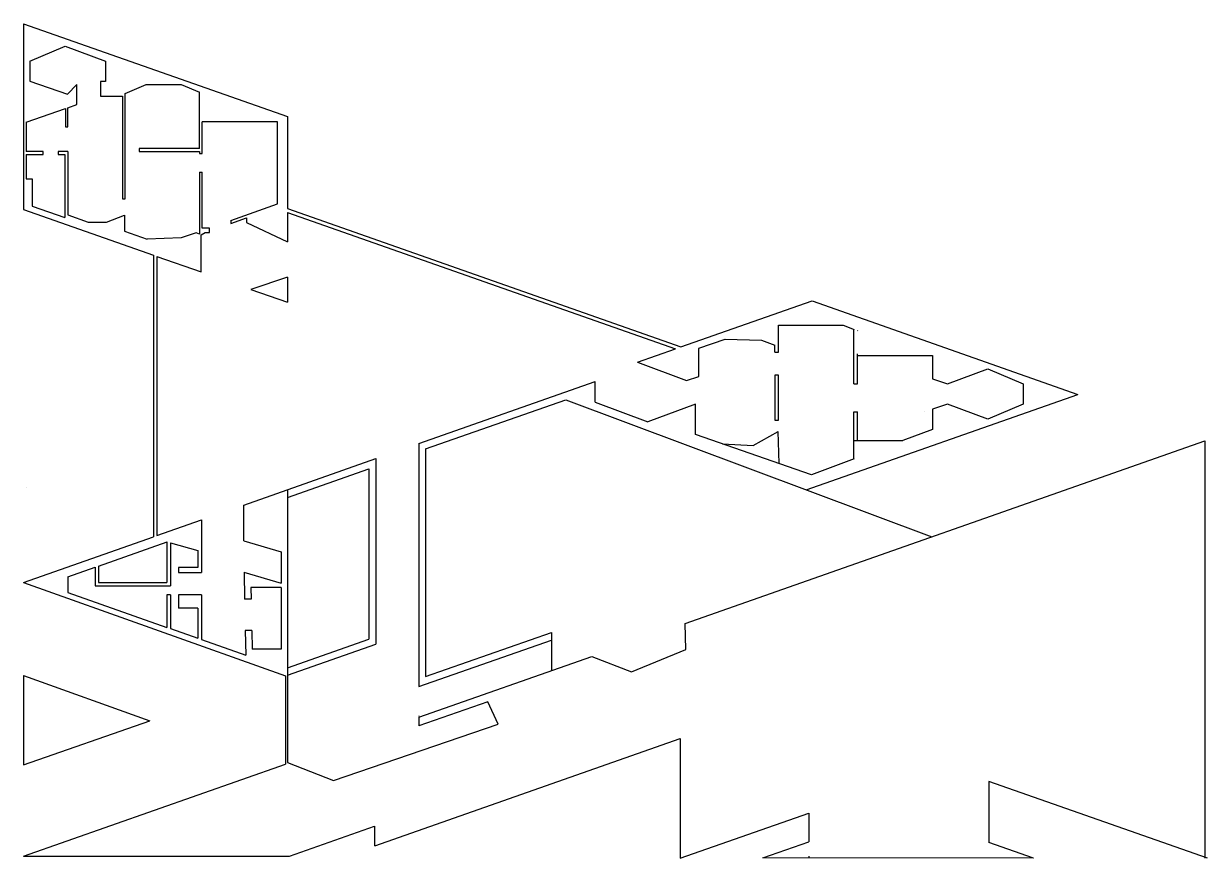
# Model space of a CAD drawing. Header units: centimetres. Extents: x 2933 to 5307, y 1581 to 3517.
# Drawn here: x 5000.6 to 5306.6, y 2351.2 to 2567 of the extents above; entities that cross this region are included whole.
import ezdxf

# ---------------------------------------------------------------- set-up
doc = ezdxf.new("R2010")
doc.units = ezdxf.units.CM
doc.layers.add('Make2D$Visible$Curves', color=7, linetype='Continuous', true_color=0x000000)

msp = doc.modelspace()

# ---------------------------------------------------------------- linework, layer by layer
at = {"layer": 'Make2D$Visible$Curves', "color": 24, "lineweight": -3, "true_color": 0xa52525}
for p, q in [((5000.59, 2566.99), (5068.77, 2543.02)), ((5000.59, 2566.99), (5000.59, 2518.92)), ((5002.17, 2557.26), (5011.3, 2561.17)), ((5011.3, 2561.17), (5021.73, 2557.26)), ((5002.17, 2557.26), (5002.17, 2552.11)), ((5021.73, 2557.26), (5021.73, 2552.05)), ((5002.17, 2552.11), (5011.94, 2548.77)), ((5021.73, 2552.05), (5020.42, 2552.05)), ((5020.42, 2552.05), (5020.42, 2548.23)), ((5011.94, 2548.77), (5014.3, 2551.23)), ((5014.3, 2546.07), (5014.3, 2551.23)), ((5026.81, 2548.94), (5032.25, 2551.26)), ((5026.81, 2521.7), (5026.81, 2548.94)), ((5032.25, 2551.26), (5041.28, 2551.26)), ((5041.28, 2551.26), (5046.03, 2549.29)), ((5046.03, 2534.71), (5046.03, 2549.29)), ((5011.97, 2545.25), (5014.3, 2546.07)), ((5020.42, 2548.23), (5026.1, 2548.23)), ((5026.1, 2548.23), (5026.1, 2521.7)), ((5001.25, 2541.48), (5011.38, 2545.05)), ((5011.38, 2545.05), (5011.38, 2540.34)), ((5011.97, 2540.34), (5011.97, 2545.25)), ((5068.77, 2543.02), (5068.77, 2519.16)), ((5001.25, 2541.48), (5001.25, 2533.9)), ((5011.38, 2540.34), (5011.97, 2540.34)), ((5066.2, 2541.64), (5046.73, 2541.64)), ((5046.73, 2533.38), (5046.73, 2541.64)), ((5066.2, 2520.44), (5066.2, 2541.64)), ((5005.66, 2533.9), (5001.25, 2533.9)), ((5005.66, 2533.18), (5005.66, 2533.9)), ((5011.97, 2533.9), (5009.55, 2533.9)), ((5009.55, 2533.9), (5009.55, 2533.18)), ((5011.97, 2533.9), (5011.97, 2517.53)), ((5046.03, 2534.71), (5030.48, 2534.71)), ((5030.48, 2534.71), (5030.48, 2533.92)), ((5030.48, 2533.92), (5046.03, 2533.92)), ((5046.03, 2533.92), (5046.03, 2533.38)), ((5001.25, 2533.18), (5001.25, 2526.83)), ((5001.25, 2533.18), (5005.66, 2533.18)), ((5009.55, 2533.18), (5011.26, 2533.18)), ((5011.26, 2533.18), (5011.26, 2516.85)), ((5046.03, 2533.38), (5046.73, 2533.38)), ((5046.03, 2528.59), (5046.73, 2528.59)), ((5046.03, 2528.59), (5046.03, 2512.57)), ((5046.73, 2514.1), (5046.73, 2528.59)), ((5001.25, 2526.83), (5002.76, 2526.83)), ((5002.76, 2526.83), (5002.76, 2519.81)), ((5026.1, 2521.7), (5026.81, 2521.7)), ((5000.59, 2518.92), (5034.19, 2507.11)), ((5002.76, 2519.81), (5011.26, 2516.85)), ((5054.17, 2516.07), (5066.2, 2520.44)), ((5068.77, 2519.16), (5170.49, 2483.39)), ((5068.77, 2518.17), (5068.77, 2510.56)), ((5068.77, 2518.17), (5169.08, 2482.89)), ((5011.97, 2517.53), (5017.27, 2515.66)), ((5017.27, 2515.66), (5022.02, 2515.66)), ((5022.02, 2515.66), (5026.68, 2517.49)), ((5026.68, 2517.49), (5026.68, 2513.3)), ((5054.17, 2515.33), (5058.23, 2516.8)), ((5054.17, 2516.07), (5054.17, 2515.33)), ((5058.23, 2516.8), (5058.23, 2515.54)), ((5058.23, 2515.54), (5068.77, 2510.56)), ((5026.68, 2513.3), (5032.5, 2511.27)), ((5045.19, 2512.94), (5041.28, 2511.63)), ((5046.03, 2512.57), (5045.19, 2512.94)), ((5046.45, 2512.39), (5047.55, 2512.99)), ((5046.45, 2502.8), (5046.45, 2512.39)), ((5048.67, 2514.1), (5046.73, 2514.1)), ((5047.55, 2512.99), (5048.67, 2512.99)), ((5048.67, 2512.99), (5048.67, 2514.1)), ((5041.28, 2511.63), (5032.5, 2511.27)), ((5034.19, 2507.11), (5034.19, 2434.33)), ((5034.98, 2506.83), (5034.98, 2434.61)), ((5034.98, 2506.83), (5046.45, 2502.8)), ((5068.77, 2501.43), (5059.31, 2498.27)), ((5068.77, 2501.43), (5068.77, 2494.95)), ((5059.31, 2498.27), (5068.77, 2494.95)), ((5170.49, 2483.39), (5204.42, 2495.32)), ((5204.42, 2495.32), (5273.13, 2471.15)), ((5195.73, 2482.09), (5195.73, 2489.01)), ((5195.73, 2489.01), (5212.41, 2489.01)), ((5212.41, 2489.01), (5215.26, 2487.95)), ((5215.2, 2473.86), (5215.2, 2487.97)), ((5216.14, 2487.62), (5216.2, 2487.6)), ((5175.14, 2483.05), (5181.91, 2485.43)), ((5181.91, 2485.43), (5191.33, 2485.18)), ((5191.33, 2485.18), (5194.79, 2483.89)), ((5159.28, 2479.44), (5169.08, 2482.89)), ((5175.14, 2475.78), (5175.14, 2482.97)), ((5194.79, 2482.09), (5194.79, 2483.89)), ((5194.79, 2482.09), (5195.73, 2482.09)), ((5216.14, 2473.86), (5216.14, 2481.59)), ((5159.28, 2479.44), (5171.94, 2474.7)), ((5216.14, 2481.18), (5235.53, 2481.18)), ((5235.53, 2481.18), (5235.53, 2475.13)), ((5171.94, 2474.7), (5175.14, 2475.78)), ((5195.73, 2476.09), (5194.79, 2476.09)), ((5194.79, 2476.09), (5194.79, 2464.45)), ((5195.73, 2464.45), (5195.73, 2476.09)), ((5239.44, 2473.83), (5249.87, 2477.74)), ((5249.87, 2477.74), (5259, 2473.83)), ((5102.77, 2458.44), (5148.35, 2474.47)), ((5148.35, 2469.11), (5148.35, 2474.47)), ((5215.2, 2473.86), (5216.14, 2473.86)), ((5235.53, 2475.13), (5239.44, 2473.83)), ((5259, 2473.83), (5259, 2468.61)), ((5104.49, 2457.04), (5140.7, 2469.77)), ((5140.7, 2469.77), (5235.32, 2434.3)), ((5202.9, 2446.46), (5273.13, 2471.15)), ((5148.35, 2469.11), (5161.96, 2464)), ((5174.26, 2468.61), (5161.96, 2464)), ((5174.26, 2460.79), (5174.26, 2468.61)), ((5215.2, 2459.21), (5215.2, 2466.62)), ((5215.2, 2466.62), (5216.14, 2466.62)), ((5216.14, 2459.21), (5216.14, 2466.62)), ((5233.46, 2466.62), (5233.48, 2466.62)), ((5239.44, 2468.61), (5235.53, 2467.31)), ((5235.53, 2467.31), (5235.53, 2462.09)), ((5249.87, 2464.7), (5239.44, 2468.61)), ((5259, 2468.61), (5249.87, 2464.7)), ((5194.79, 2464.45), (5195.73, 2464.45)), ((5204.24, 2450.36), (5174.26, 2460.79)), ((5189.15, 2457.95), (5195.63, 2461.51)), ((5195.87, 2453.27), (5195.63, 2461.51)), ((5235.53, 2462.09), (5227.85, 2459.21)), ((5102.77, 2458.44), (5102.77, 2395.57)), ((5104.49, 2457.04), (5104.49, 2398.15)), ((5171.63, 2411.91), (5305.93, 2459.13)), ((5181.28, 2458.35), (5189.15, 2457.95)), ((5215.2, 2454.49), (5215.2, 2459.21)), ((5215.26, 2459.21), (5227.85, 2459.21)), ((5305.93, 2459.13), (5305.93, 2351.21)), ((5057.52, 2442.53), (5091.64, 2454.53)), ((5091.64, 2454.53), (5091.64, 2406.57)), ((5215.26, 2454.49), (5204.24, 2450.36)), ((5068.77, 2444.48), (5089.79, 2451.87)), ((5089.79, 2451.87), (5089.79, 2407.81)), ((5001.24, 2447.04), (5001.25, 2447.03)), ((5068.77, 2446.49), (5068.77, 2375.98)), ((5057.52, 2433.24), (5057.52, 2442.53)), ((5034.98, 2434.61), (5046.55, 2438.67)), ((5046.55, 2438.67), (5046.55, 2425.1)), ((5038.52, 2435.85), (5038.52, 2435.85)), ((5000.59, 2422.51), (5034.19, 2434.33)), ((5019.96, 2426.76), (5037.69, 2433.04)), ((5037.63, 2433.05), (5037.63, 2422.53)), ((5038.52, 2432.79), (5045.63, 2430.73)), ((5038.52, 2432.79), (5038.52, 2421.64)), ((5057.52, 2433.24), (5067.19, 2430.44)), ((5045.63, 2430.73), (5045.63, 2426.38)), ((5067.19, 2430.44), (5067.19, 2422.33)), ((5012.05, 2423.96), (5019.07, 2426.44)), ((5019.07, 2426.44), (5019.07, 2421.64)), ((5019.96, 2426.76), (5019.96, 2422.53)), ((5045.63, 2426.38), (5040.6, 2426.38)), ((5040.6, 2426.38), (5040.6, 2425.1)), ((5012.05, 2423.96), (5012.05, 2419.89)), ((5040.6, 2425.1), (5046.55, 2425.1)), ((5057.52, 2425.14), (5067.14, 2422.35)), ((5057.57, 2425.13), (5057.71, 2418.22)), ((5000.59, 2422.51), (5068.24, 2398.34)), ((5019.07, 2421.64), (5038.52, 2421.64)), ((5019.96, 2422.53), (5037.63, 2422.53)), ((5067.16, 2421.21), (5059.34, 2421.21)), ((5059.34, 2421.21), (5059.4, 2418.22)), ((5067.19, 2421.21), (5067.19, 2405.3)), ((5012.05, 2419.89), (5037.63, 2410.9)), ((5037.63, 2419.31), (5037.63, 2410.9)), ((5038.52, 2419.31), (5037.63, 2419.31)), ((5038.52, 2419.31), (5038.52, 2410.59)), ((5040.6, 2419.31), (5040.6, 2415.83)), ((5046.55, 2419.31), (5040.6, 2419.31)), ((5046.55, 2419.31), (5046.55, 2407.76)), ((5059.4, 2418.22), (5057.71, 2418.22)), ((5045.63, 2415.83), (5040.6, 2415.83)), ((5045.63, 2415.83), (5045.63, 2408.09)), ((5171.73, 2405.17), (5171.63, 2411.91)), ((5038.52, 2410.59), (5045.63, 2408.09)), ((5059.57, 2410.08), (5057.88, 2410.08)), ((5057.88, 2410.08), (5058.01, 2403.73)), ((5059.57, 2410.08), (5059.67, 2405.3)), ((5104.49, 2398.15), (5137.05, 2409.6)), ((5137.05, 2409.6), (5137.05, 2399.75)), ((5046.55, 2407.76), (5058.01, 2403.73)), ((5067.19, 2405.3), (5059.67, 2405.3)), ((5068.77, 2400.42), (5089.79, 2407.81)), ((5068.77, 2398.52), (5091.64, 2406.57)), ((5102.77, 2395.57), (5137.05, 2407.62)), ((5157.7, 2399.36), (5171.73, 2405.17)), ((5102.77, 2387.69), (5147.44, 2403.4)), ((5147.44, 2403.4), (5157.7, 2399.36)), ((5000.59, 2398.42), (5033.18, 2386.77)), ((5000.59, 2398.42), (5000.59, 2375.32)), ((5068.24, 2398.34), (5068.24, 2375.55)), ((5102.76, 2397.55), (5102.77, 2397.55)), ((5120.55, 2391.67), (5102.77, 2385.4)), ((5123.25, 2385.83), (5120.55, 2391.67)), ((5000.59, 2375.32), (5033.18, 2386.77)), ((5102.77, 2387.99), (5102.77, 2387.94)), ((5102.77, 2387.69), (5102.77, 2385.4)), ((5080.69, 2371.29), (5123.25, 2385.83)), ((5091.41, 2354.42), (5170.31, 2382.16)), ((5170.31, 2382.16), (5170.31, 2351.18)), ((5000.59, 2351.76), (5068.24, 2375.55)), ((5068.77, 2375.98), (5080.69, 2371.29)), ((5306.57, 2351.21), (5250.08, 2371.08)), ((5250.08, 2371.08), (5250.08, 2355.3)), ((5170.31, 2351.18), (5203.59, 2362.88)), ((5203.59, 2362.88), (5203.59, 2355.46)), ((5069.31, 2351.76), (5091.29, 2359.49)), ((5091.29, 2359.49), (5091.29, 2354.38)), ((5191.69, 2351.27), (5203.59, 2355.46)), ((5261.63, 2351.24), (5250.08, 2355.3)), ((5000.59, 2351.76), (5069.31, 2351.76)), ((5261.63, 2351.24), (5191.69, 2351.27)), ((5203.59, 2351.76), (5203.59, 2351.27))]:
    msp.add_line(p, q, dxfattribs=at)

doc.saveas('drawing.dxf')
